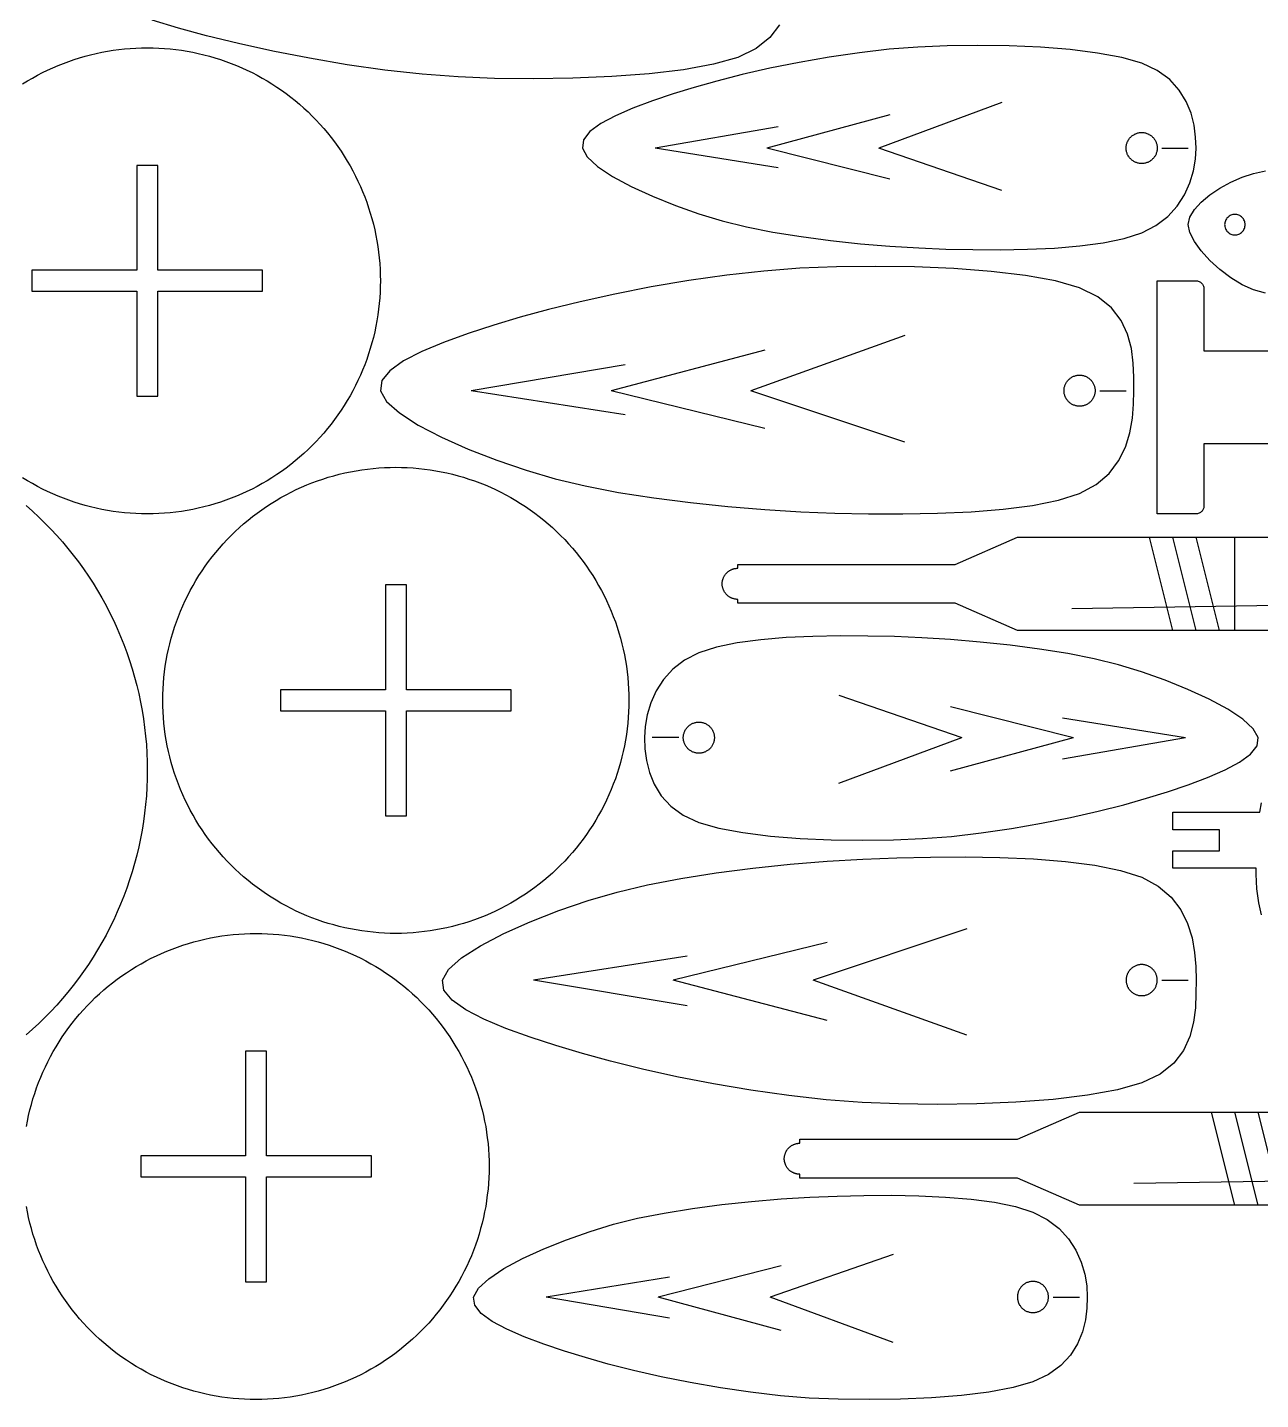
# Model space of a CAD drawing. Header units: millimetres. Extents: x 5 to 580, y 5 to 395.
# Drawn here: x 289.6 to 448.3, y 5 to 181.6 of the extents above; entities that cross this region are included whole.
import ezdxf

# ---------------------------------------------------------------- set-up
doc = ezdxf.new("R2010")
doc.units = ezdxf.units.MM
doc.layers.add('CUT', color=1, linetype='Continuous')
doc.layers.add('ENGRAVE', color=5, linetype='Continuous')

msp = doc.modelspace()

# ---------------------------------------------------------------- linework, layer by layer
at = {"layer": 'CUT'}
for points in [[(386.36, 181.94), (385.12, 180.32), (383.36, 178.9), (381, 177.76), (377.89, 176.87), (374.04, 176.17), (369.62, 175.64), (364.81, 175.28), (359.77, 175.07), (354.68, 175), (349.7, 175.06), (345, 175.24), (340.38, 175.59), (335.58, 176.12), (330.71, 176.82), (325.88, 177.64), (321.18, 178.56), (316.73, 179.54), (312.64, 180.54), (309, 181.54), (305.61, 182.56)], [(288.95, 174.35), (289.58, 174.73), (290.21, 175.1), (290.86, 175.46), (291.51, 175.8), (292.17, 176.12), (292.84, 176.43), (293.52, 176.72), (294.2, 176.99), (294.89, 177.25), (295.59, 177.49), (296.29, 177.71), (297, 177.91), (297.71, 178.1), (298.43, 178.27), (299.15, 178.42), (299.87, 178.56), (300.6, 178.68), (301.33, 178.77), (302.06, 178.86), (302.79, 178.92), (303.53, 178.96), (304.26, 178.99), (305, 179), (305.74, 178.99), (306.47, 178.96), (307.21, 178.92), (307.94, 178.86), (308.67, 178.77), (309.4, 178.68), (310.13, 178.56), (310.85, 178.42), (311.57, 178.27), (312.29, 178.1), (313, 177.91), (313.71, 177.71), (314.41, 177.49), (315.11, 177.25), (315.8, 176.99), (316.48, 176.72), (317.16, 176.43), (317.83, 176.12), (318.49, 175.8), (319.14, 175.46), (319.79, 175.1), (320.42, 174.73), (321.05, 174.35), (321.67, 173.94), (322.27, 173.53), (322.87, 173.1), (323.46, 172.65), (324.03, 172.19), (324.6, 171.72), (325.15, 171.23), (325.69, 170.73), (326.21, 170.21), (326.73, 169.69), (327.23, 169.15), (327.72, 168.6), (328.19, 168.03), (328.65, 167.46), (329.1, 166.87), (329.53, 166.27), (329.94, 165.67), (330.35, 165.05), (330.73, 164.42), (331.1, 163.79), (331.46, 163.14), (331.8, 162.49), (332.12, 161.83), (332.43, 161.16), (332.72, 160.48), (332.99, 159.8), (333.25, 159.11), (333.49, 158.41), (333.71, 157.71), (333.91, 157), (334.1, 156.29), (334.27, 155.57), (334.42, 154.85), (334.56, 154.13), (334.68, 153.4), (334.77, 152.67), (334.86, 151.94), (334.92, 151.21), (334.96, 150.47), (334.99, 149.74), (335, 149), (334.99, 148.26), (334.96, 147.53), (334.92, 146.79), (334.86, 146.06), (334.77, 145.33), (334.68, 144.6), (334.56, 143.87), (334.42, 143.15), (334.27, 142.43), (334.1, 141.71), (333.91, 141), (333.71, 140.29), (333.49, 139.59), (333.25, 138.89), (332.99, 138.2), (332.72, 137.52), (332.43, 136.84), (332.12, 136.17), (331.8, 135.51), (331.46, 134.86), (331.1, 134.21), (330.73, 133.58), (330.35, 132.95), (329.94, 132.33), (329.53, 131.73), (329.1, 131.13), (328.65, 130.54), (328.19, 129.97), (327.72, 129.4), (327.23, 128.85), (326.73, 128.31), (326.21, 127.79), (325.69, 127.27), (325.15, 126.77), (324.6, 126.28), (324.03, 125.81), (323.46, 125.35), (322.87, 124.9), (322.27, 124.47), (321.67, 124.06), (321.05, 123.65), (320.42, 123.27), (319.79, 122.9), (319.14, 122.54), (318.49, 122.2), (317.83, 121.88), (317.16, 121.57), (316.48, 121.28), (315.8, 121.01), (315.11, 120.75), (314.41, 120.51), (313.71, 120.29), (313, 120.09), (312.29, 119.9), (311.57, 119.73), (310.85, 119.58), (310.13, 119.44), (309.4, 119.32), (308.67, 119.23), (307.94, 119.14), (307.21, 119.08), (306.47, 119.04), (305.74, 119.01), (305, 119), (304.26, 119.01), (303.53, 119.04), (302.79, 119.08), (302.06, 119.14), (301.33, 119.23), (300.6, 119.32), (299.87, 119.44), (299.15, 119.58), (298.43, 119.73), (297.71, 119.9), (297, 120.09), (296.29, 120.29), (295.59, 120.51), (294.89, 120.75), (294.2, 121.01), (293.52, 121.28), (292.84, 121.57), (292.17, 121.88), (291.51, 122.2), (290.86, 122.54), (290.21, 122.9), (289.58, 123.27), (288.95, 123.65)], [(448.95, 147.39), (447.4, 147.83), (445.95, 148.49), (444.48, 149.38), (443.07, 150.44), (441.77, 151.61), (440.66, 152.84), (439.78, 154.06), (439.21, 155.2), (439, 156.23), (439.21, 157.18), (439.78, 158.16), (440.66, 159.12), (441.77, 160.05), (443.07, 160.91), (444.48, 161.68), (445.95, 162.33), (447.4, 162.83), (448.95, 163.17)], [(512, 128), (441.02, 128), (441, 128), (441, 127.98), (441, 120), (441, 119.9), (440.98, 119.8), (440.96, 119.71), (440.92, 119.62), (440.88, 119.53), (440.83, 119.44), (440.77, 119.37), (440.71, 119.29), (440.63, 119.23), (440.56, 119.17), (440.47, 119.12), (440.38, 119.08), (440.29, 119.04), (440.2, 119.02), (440.1, 119), (440, 119), (438, 119), (436, 119), (435, 119), (435, 120), (435, 148), (435, 149), (436, 149), (438, 149), (440, 149), (440.1, 149), (440.2, 148.98), (440.29, 148.96), (440.38, 148.92), (440.47, 148.88), (440.56, 148.83), (440.63, 148.77), (440.71, 148.71), (440.77, 148.63), (440.83, 148.56), (440.88, 148.47), (440.92, 148.38), (440.96, 148.29), (440.98, 148.2), (441, 148.1), (441, 148), (441, 140.02), (441, 140), (441.02, 140), (512, 140)], [(289.39, 120.07), (290.22, 119.34), (291.03, 118.59), (291.82, 117.82), (292.59, 117.03), (293.34, 116.22), (294.07, 115.39), (294.79, 114.55), (295.48, 113.69), (296.14, 112.81), (296.79, 111.91), (297.42, 111), (298.02, 110.07), (298.6, 109.13), (299.15, 108.18), (299.69, 107.21), (300.2, 106.23), (300.68, 105.24), (301.14, 104.24), (301.57, 103.22), (301.98, 102.2), (302.37, 101.16), (302.73, 100.12), (303.06, 99.06), (303.37, 98), (303.65, 96.93), (303.91, 95.86), (304.14, 94.78), (304.34, 93.69), (304.51, 92.6), (304.66, 91.51), (304.78, 90.41), (304.88, 89.31), (304.95, 88.21), (304.99, 87.1), (305, 86), (304.99, 84.9), (304.95, 83.79), (304.88, 82.69), (304.78, 81.59), (304.66, 80.49), (304.51, 79.4), (304.34, 78.31), (304.14, 77.22), (303.91, 76.14), (303.65, 75.07), (303.37, 74), (303.06, 72.94), (302.73, 71.88), (302.37, 70.84), (301.98, 69.8), (301.57, 68.78), (301.14, 67.76), (300.68, 66.76), (300.2, 65.77), (299.69, 64.79), (299.15, 63.82), (298.6, 62.87), (298.02, 61.93), (297.42, 61), (296.79, 60.09), (296.14, 59.19), (295.48, 58.31), (294.79, 57.45), (294.07, 56.61), (293.34, 55.78), (292.59, 54.97), (291.82, 54.18), (291.03, 53.41), (290.22, 52.66), (289.39, 51.93)], [(503, 104), (417, 104), (409, 107.5), (381, 107.5), (381, 108), (380.93, 108), (380.87, 108), (380.8, 108.01), (380.74, 108.02), (380.67, 108.03), (380.61, 108.04), (380.55, 108.05), (380.48, 108.07), (380.42, 108.09), (380.36, 108.11), (380.3, 108.13), (380.23, 108.15), (380.17, 108.18), (380.12, 108.21), (380.06, 108.24), (380, 108.27), (379.94, 108.3), (379.89, 108.34), (379.84, 108.37), (379.78, 108.41), (379.73, 108.45), (379.68, 108.5), (379.63, 108.54), (379.59, 108.59), (379.54, 108.63), (379.5, 108.68), (379.45, 108.73), (379.41, 108.78), (379.37, 108.84), (379.34, 108.89), (379.3, 108.94), (379.27, 109), (379.24, 109.06), (379.21, 109.12), (379.18, 109.17), (379.15, 109.23), (379.13, 109.3), (379.11, 109.36), (379.09, 109.42), (379.07, 109.48), (379.05, 109.55), (379.04, 109.61), (379.03, 109.67), (379.02, 109.74), (379.01, 109.8), (379, 109.87), (379, 109.93), (379, 110), (379, 110.07), (379, 110.13), (379.01, 110.2), (379.02, 110.26), (379.03, 110.33), (379.04, 110.39), (379.05, 110.45), (379.07, 110.52), (379.09, 110.58), (379.11, 110.64), (379.13, 110.7), (379.15, 110.77), (379.18, 110.83), (379.21, 110.88), (379.24, 110.94), (379.27, 111), (379.3, 111.06), (379.34, 111.11), (379.37, 111.16), (379.41, 111.22), (379.45, 111.27), (379.5, 111.32), (379.54, 111.37), (379.59, 111.41), (379.63, 111.46), (379.68, 111.5), (379.73, 111.55), (379.78, 111.59), (379.84, 111.63), (379.89, 111.66), (379.94, 111.7), (380, 111.73), (380.06, 111.76), (380.12, 111.79), (380.17, 111.82), (380.23, 111.85), (380.3, 111.87), (380.36, 111.89), (380.42, 111.91), (380.48, 111.93), (380.55, 111.95), (380.61, 111.96), (380.67, 111.97), (380.74, 111.98), (380.8, 111.99), (380.87, 112), (380.93, 112), (381, 112), (381, 112.5), (409, 112.5), (417, 116), (503, 116)], [(448.4, 67.4), (448.06, 68.95), (447.84, 70.72), (447.73, 72.62), (447.73, 73.4), (443, 73.4), (437, 73.4), (437, 75.38), (437, 75.65), (443, 75.65), (443, 78.35), (437, 78.35), (437, 78.62), (437, 80.6), (443, 80.6), (448.21, 80.6), (448.4, 81.8)], [(289.44, 40.13), (289.58, 40.85), (289.73, 41.57), (289.9, 42.29), (290.09, 43), (290.29, 43.71), (290.51, 44.41), (290.75, 45.11), (291.01, 45.8), (291.28, 46.48), (291.57, 47.16), (291.88, 47.83), (292.2, 48.49), (292.54, 49.14), (292.9, 49.79), (293.27, 50.42), (293.65, 51.05), (294.06, 51.67), (294.47, 52.27), (294.9, 52.87), (295.35, 53.46), (295.81, 54.03), (296.28, 54.6), (296.77, 55.15), (297.27, 55.69), (297.79, 56.21), (298.31, 56.73), (298.85, 57.23), (299.4, 57.72), (299.97, 58.19), (300.54, 58.65), (301.13, 59.1), (301.73, 59.53), (302.33, 59.94), (302.95, 60.35), (303.58, 60.73), (304.21, 61.1), (304.86, 61.46), (305.51, 61.8), (306.17, 62.12), (306.84, 62.43), (307.52, 62.72), (308.2, 62.99), (308.89, 63.25), (309.59, 63.49), (310.29, 63.71), (311, 63.91), (311.71, 64.1), (312.43, 64.27), (313.15, 64.42), (313.87, 64.56), (314.6, 64.68), (315.33, 64.77), (316.06, 64.86), (316.79, 64.92), (317.53, 64.96), (318.26, 64.99), (319, 65), (319.74, 64.99), (320.47, 64.96), (321.21, 64.92), (321.94, 64.86), (322.67, 64.77), (323.4, 64.68), (324.13, 64.56), (324.85, 64.42), (325.57, 64.27), (326.29, 64.1), (327, 63.91), (327.71, 63.71), (328.41, 63.49), (329.11, 63.25), (329.8, 62.99), (330.48, 62.72), (331.16, 62.43), (331.83, 62.12), (332.49, 61.8), (333.14, 61.46), (333.79, 61.1), (334.42, 60.73), (335.05, 60.35), (335.67, 59.94), (336.27, 59.53), (336.87, 59.1), (337.46, 58.65), (338.03, 58.19), (338.6, 57.72), (339.15, 57.23), (339.69, 56.73), (340.21, 56.21), (340.73, 55.69), (341.23, 55.15), (341.72, 54.6), (342.19, 54.03), (342.65, 53.46), (343.1, 52.87), (343.53, 52.27), (343.94, 51.67), (344.35, 51.05), (344.73, 50.42), (345.1, 49.79), (345.46, 49.14), (345.8, 48.49), (346.12, 47.83), (346.43, 47.16), (346.72, 46.48), (346.99, 45.8), (347.25, 45.11), (347.49, 44.41), (347.71, 43.71), (347.91, 43), (348.1, 42.29), (348.27, 41.57), (348.42, 40.85), (348.56, 40.13), (348.68, 39.4), (348.77, 38.67), (348.86, 37.94), (348.92, 37.21), (348.96, 36.47), (348.99, 35.74), (349, 35), (348.99, 34.26), (348.96, 33.53), (348.92, 32.79), (348.86, 32.06), (348.77, 31.33), (348.68, 30.6), (348.56, 29.87), (348.42, 29.15), (348.27, 28.43), (348.1, 27.71), (347.91, 27), (347.71, 26.29), (347.49, 25.59), (347.25, 24.89), (346.99, 24.2), (346.72, 23.52), (346.43, 22.84), (346.12, 22.17), (345.8, 21.51), (345.46, 20.86), (345.1, 20.21), (344.73, 19.58), (344.35, 18.95), (343.94, 18.33), (343.53, 17.73), (343.1, 17.13), (342.65, 16.54), (342.19, 15.97), (341.72, 15.4), (341.23, 14.85), (340.73, 14.31), (340.21, 13.79), (339.69, 13.27), (339.15, 12.77), (338.6, 12.28), (338.03, 11.81), (337.46, 11.35), (336.87, 10.9), (336.27, 10.47), (335.67, 10.06), (335.05, 9.65), (334.42, 9.27), (333.79, 8.9), (333.14, 8.54), (332.49, 8.2), (331.83, 7.88), (331.16, 7.57), (330.48, 7.28), (329.8, 7.01), (329.11, 6.75), (328.41, 6.51), (327.71, 6.29), (327, 6.09), (326.29, 5.9), (325.57, 5.73), (324.85, 5.58), (324.13, 5.44), (323.4, 5.32), (322.67, 5.23), (321.94, 5.14), (321.21, 5.08), (320.47, 5.04), (319.74, 5.01), (319, 5), (318.26, 5.01), (317.53, 5.04), (316.79, 5.08), (316.06, 5.14), (315.33, 5.23), (314.6, 5.32), (313.87, 5.44), (313.15, 5.58), (312.43, 5.73), (311.71, 5.9), (311, 6.09), (310.29, 6.29), (309.59, 6.51), (308.89, 6.75), (308.2, 7.01), (307.52, 7.28), (306.84, 7.57), (306.17, 7.88), (305.51, 8.2), (304.86, 8.54), (304.21, 8.9), (303.58, 9.27), (302.95, 9.65), (302.33, 10.06), (301.73, 10.47), (301.13, 10.9), (300.54, 11.35), (299.97, 11.81), (299.4, 12.28), (298.85, 12.77), (298.31, 13.27), (297.79, 13.79), (297.27, 14.31), (296.77, 14.85), (296.28, 15.4), (295.81, 15.97), (295.35, 16.54), (294.9, 17.13), (294.47, 17.73), (294.06, 18.33), (293.65, 18.95), (293.27, 19.58), (292.9, 20.21), (292.54, 20.86), (292.2, 21.51), (291.88, 22.17), (291.57, 22.84), (291.28, 23.52), (291.01, 24.2), (290.75, 24.89), (290.51, 25.59), (290.29, 26.29), (290.09, 27), (289.9, 27.71), (289.73, 28.43), (289.58, 29.15), (289.44, 29.87)], [(511, 30), (425, 30), (417, 33.5), (389, 33.5), (389, 34), (388.93, 34), (388.87, 34), (388.8, 34.01), (388.74, 34.02), (388.67, 34.03), (388.61, 34.04), (388.55, 34.05), (388.48, 34.07), (388.42, 34.09), (388.36, 34.11), (388.3, 34.13), (388.23, 34.15), (388.17, 34.18), (388.12, 34.21), (388.06, 34.24), (388, 34.27), (387.94, 34.3), (387.89, 34.34), (387.84, 34.37), (387.78, 34.41), (387.73, 34.45), (387.68, 34.5), (387.63, 34.54), (387.59, 34.59), (387.54, 34.63), (387.5, 34.68), (387.45, 34.73), (387.41, 34.78), (387.37, 34.84), (387.34, 34.89), (387.3, 34.94), (387.27, 35), (387.24, 35.06), (387.21, 35.12), (387.18, 35.17), (387.15, 35.23), (387.13, 35.3), (387.11, 35.36), (387.09, 35.42), (387.07, 35.48), (387.05, 35.55), (387.04, 35.61), (387.03, 35.67), (387.02, 35.74), (387.01, 35.8), (387, 35.87), (387, 35.93), (387, 36), (387, 36.07), (387, 36.13), (387.01, 36.2), (387.02, 36.26), (387.03, 36.33), (387.04, 36.39), (387.05, 36.45), (387.07, 36.52), (387.09, 36.58), (387.11, 36.64), (387.13, 36.7), (387.15, 36.77), (387.18, 36.83), (387.21, 36.88), (387.24, 36.94), (387.27, 37), (387.3, 37.06), (387.34, 37.11), (387.37, 37.16), (387.41, 37.22), (387.45, 37.27), (387.5, 37.32), (387.54, 37.37), (387.59, 37.41), (387.63, 37.46), (387.68, 37.5), (387.73, 37.55), (387.78, 37.59), (387.84, 37.63), (387.89, 37.66), (387.94, 37.7), (388, 37.73), (388.06, 37.76), (388.12, 37.79), (388.17, 37.82), (388.23, 37.85), (388.3, 37.87), (388.36, 37.89), (388.42, 37.91), (388.48, 37.93), (388.55, 37.95), (388.61, 37.96), (388.67, 37.97), (388.74, 37.98), (388.8, 37.99), (388.87, 38), (388.93, 38), (389, 38), (389, 38.5), (417, 38.5), (425, 42), (511, 42)]]:
    msp.add_lwpolyline(points, dxfattribs=at)
for points in [[(411.25, 153.02), (414.78, 153), (418.31, 153.06), (421.76, 153.22), (425.04, 153.49), (428.06, 153.89), (430.75, 154.45), (433, 155.17), (434.84, 156.11), (436.36, 157.28), (437.57, 158.62), (438.51, 160.08), (439.2, 161.61), (439.66, 163.15), (439.92, 164.66), (440, 166.09), (439.94, 167.51), (439.75, 169.03), (439.36, 170.57), (438.74, 172.1), (437.84, 173.56), (436.61, 174.9), (435.01, 176.07), (433, 177.01), (430.44, 177.74), (427.33, 178.32), (423.8, 178.76), (419.96, 179.06), (415.96, 179.23), (411.91, 179.29), (407.95, 179.24), (404.2, 179.09), (400.5, 178.81), (396.66, 178.36), (392.77, 177.79), (388.9, 177.11), (385.15, 176.35), (381.59, 175.54), (378.31, 174.71), (375.4, 173.89), (372.69, 173.05), (370.03, 172.16), (367.52, 171.22), (365.27, 170.25), (363.39, 169.24), (361.98, 168.21), (361.15, 167.16), (361, 166.09), (361.63, 164.95), (362.97, 163.72), (364.9, 162.44), (367.3, 161.15), (370.04, 159.89), (372.98, 158.7), (376.01, 157.64), (379, 156.73), (382.11, 155.96), (385.52, 155.28), (389.17, 154.69), (392.95, 154.19), (396.79, 153.78), (400.6, 153.46), (404.3, 153.23), (407.8, 153.09)], [(431, 166.19), (431.01, 166.29), (431.02, 166.38), (431.04, 166.48), (431.06, 166.58), (431.09, 166.67), (431.12, 166.76), (431.15, 166.85), (431.19, 166.94), (431.24, 167.03), (431.28, 167.12), (431.34, 167.2), (431.39, 167.28), (431.45, 167.36), (431.52, 167.43), (431.59, 167.5), (431.66, 167.57), (431.73, 167.64), (431.81, 167.7), (431.89, 167.75), (431.97, 167.8), (432.06, 167.85), (432.14, 167.9), (432.23, 167.94), (432.33, 167.97), (432.42, 168), (432.51, 168.03), (432.61, 168.05), (432.71, 168.07), (432.8, 168.08), (432.9, 168.09), (433, 168.09), (433.1, 168.09), (433.2, 168.08), (433.29, 168.07), (433.39, 168.05), (433.49, 168.03), (433.58, 168), (433.67, 167.97), (433.77, 167.94), (433.86, 167.9), (433.94, 167.85), (434.03, 167.8), (434.11, 167.75), (434.19, 167.7), (434.27, 167.64), (434.34, 167.57), (434.41, 167.5), (434.48, 167.43), (434.55, 167.36), (434.61, 167.28), (434.66, 167.2), (434.72, 167.12), (434.76, 167.03), (434.81, 166.94), (434.85, 166.85), (434.88, 166.76), (434.91, 166.67), (434.94, 166.58), (434.96, 166.48), (434.98, 166.38), (434.99, 166.29), (435, 166.19), (435, 166.09), (435, 165.99), (434.99, 165.89), (434.98, 165.8), (434.96, 165.7), (434.94, 165.6), (434.91, 165.51), (434.88, 165.42), (434.85, 165.32), (434.81, 165.23), (434.76, 165.15), (434.72, 165.06), (434.66, 164.98), (434.61, 164.9), (434.55, 164.82), (434.48, 164.75), (434.41, 164.68), (434.34, 164.61), (434.27, 164.54), (434.19, 164.48), (434.11, 164.43), (434.03, 164.37), (433.94, 164.33), (433.86, 164.28), (433.77, 164.24), (433.67, 164.21), (433.58, 164.18), (433.49, 164.15), (433.39, 164.13), (433.29, 164.11), (433.2, 164.1), (433.1, 164.09), (433, 164.09), (432.9, 164.09), (432.8, 164.1), (432.71, 164.11), (432.61, 164.13), (432.51, 164.15), (432.42, 164.18), (432.33, 164.21), (432.23, 164.24), (432.14, 164.28), (432.06, 164.33), (431.97, 164.37), (431.89, 164.43), (431.81, 164.48), (431.73, 164.54), (431.66, 164.61), (431.59, 164.68), (431.52, 164.75), (431.45, 164.82), (431.39, 164.9), (431.34, 164.98), (431.28, 165.06), (431.24, 165.15), (431.19, 165.23), (431.15, 165.32), (431.12, 165.42), (431.09, 165.51), (431.06, 165.6), (431.04, 165.7), (431.02, 165.8), (431.01, 165.89), (431, 165.99), (431, 166.09)], [(306.35, 150.35), (306.35, 163.85), (303.65, 163.85), (303.65, 150.35), (290.15, 150.35), (290.15, 147.65), (303.65, 147.65), (303.65, 134.15), (306.35, 134.15), (306.35, 147.65), (319.85, 147.65), (319.85, 150.35)], [(446.22, 156.73), (446.16, 156.85), (446.1, 156.96), (446.02, 157.06), (445.93, 157.16), (445.84, 157.25), (445.73, 157.32), (445.62, 157.39), (445.51, 157.45), (445.38, 157.49), (445.26, 157.52), (445.13, 157.54), (445, 157.55), (444.87, 157.54), (444.74, 157.52), (444.62, 157.49), (444.49, 157.45), (444.38, 157.39), (444.27, 157.32), (444.16, 157.25), (444.07, 157.16), (443.98, 157.06), (443.9, 156.96), (443.84, 156.85), (443.78, 156.73), (443.74, 156.61), (443.71, 156.48), (443.69, 156.36), (443.68, 156.23), (443.69, 156.1), (443.71, 155.97), (443.74, 155.84), (443.78, 155.72), (443.84, 155.6), (443.9, 155.49), (443.98, 155.39), (444.07, 155.29), (444.16, 155.21), (444.27, 155.13), (444.38, 155.06), (444.49, 155.01), (444.62, 154.96), (444.74, 154.93), (444.87, 154.91), (445, 154.91), (445.13, 154.91), (445.26, 154.93), (445.38, 154.96), (445.51, 155.01), (445.62, 155.06), (445.73, 155.13), (445.84, 155.21), (445.93, 155.29), (446.02, 155.39), (446.1, 155.49), (446.16, 155.6), (446.22, 155.72), (446.26, 155.84), (446.29, 155.97), (446.31, 156.1), (446.32, 156.23), (446.31, 156.36), (446.29, 156.48), (446.26, 156.61)], [(397.82, 119.02), (402.27, 119), (406.72, 119.08), (411.06, 119.27), (415.18, 119.59), (418.95, 120.08), (422.27, 120.75), (425, 121.63), (427.14, 122.77), (428.8, 124.18), (430.03, 125.81), (430.91, 127.57), (431.48, 129.43), (431.81, 131.3), (431.96, 133.13), (432, 134.86), (431.99, 136.59), (431.91, 138.42), (431.67, 140.29), (431.19, 142.14), (430.36, 143.91), (429.12, 145.53), (427.36, 146.95), (425, 148.09), (421.89, 148.98), (418.04, 149.68), (413.62, 150.21), (408.81, 150.57), (403.77, 150.78), (398.68, 150.85), (393.7, 150.79), (389, 150.61), (384.38, 150.26), (379.58, 149.73), (374.71, 149.03), (369.88, 148.21), (365.18, 147.29), (360.73, 146.31), (356.64, 145.31), (353, 144.31), (349.61, 143.29), (346.29, 142.21), (343.15, 141.08), (340.34, 139.9), (337.99, 138.68), (336.23, 137.43), (335.19, 136.15), (335, 134.86), (335.78, 133.48), (337.46, 131.99), (339.88, 130.44), (342.88, 128.87), (346.29, 127.35), (349.98, 125.91), (353.76, 124.62), (357.5, 123.52), (361.38, 122.59), (365.66, 121.77), (370.21, 121.05), (374.94, 120.45), (379.74, 119.95), (384.5, 119.56), (389.12, 119.28), (393.5, 119.11)], [(423, 134.96), (423.01, 135.05), (423.02, 135.15), (423.04, 135.25), (423.06, 135.34), (423.09, 135.44), (423.12, 135.53), (423.15, 135.62), (423.19, 135.71), (423.24, 135.8), (423.28, 135.89), (423.34, 135.97), (423.39, 136.05), (423.45, 136.13), (423.52, 136.2), (423.59, 136.27), (423.66, 136.34), (423.73, 136.4), (423.81, 136.46), (423.89, 136.52), (423.97, 136.57), (424.06, 136.62), (424.14, 136.67), (424.23, 136.71), (424.33, 136.74), (424.42, 136.77), (424.51, 136.8), (424.61, 136.82), (424.71, 136.84), (424.8, 136.85), (424.9, 136.86), (425, 136.86), (425.1, 136.86), (425.2, 136.85), (425.29, 136.84), (425.39, 136.82), (425.49, 136.8), (425.58, 136.77), (425.67, 136.74), (425.77, 136.71), (425.86, 136.67), (425.94, 136.62), (426.03, 136.57), (426.11, 136.52), (426.19, 136.46), (426.27, 136.4), (426.34, 136.34), (426.41, 136.27), (426.48, 136.2), (426.55, 136.13), (426.61, 136.05), (426.66, 135.97), (426.72, 135.89), (426.76, 135.8), (426.81, 135.71), (426.85, 135.62), (426.88, 135.53), (426.91, 135.44), (426.94, 135.34), (426.96, 135.25), (426.98, 135.15), (426.99, 135.05), (427, 134.96), (427, 134.86), (427, 134.76), (426.99, 134.66), (426.98, 134.56), (426.96, 134.47), (426.94, 134.37), (426.91, 134.28), (426.88, 134.18), (426.85, 134.09), (426.81, 134), (426.76, 133.92), (426.72, 133.83), (426.66, 133.75), (426.61, 133.67), (426.55, 133.59), (426.48, 133.52), (426.41, 133.44), (426.34, 133.38), (426.27, 133.31), (426.19, 133.25), (426.11, 133.2), (426.03, 133.14), (425.94, 133.09), (425.86, 133.05), (425.77, 133.01), (425.67, 132.98), (425.58, 132.94), (425.49, 132.92), (425.39, 132.9), (425.29, 132.88), (425.2, 132.87), (425.1, 132.86), (425, 132.86), (424.9, 132.86), (424.8, 132.87), (424.71, 132.88), (424.61, 132.9), (424.51, 132.92), (424.42, 132.94), (424.33, 132.98), (424.23, 133.01), (424.14, 133.05), (424.06, 133.09), (423.97, 133.14), (423.89, 133.2), (423.81, 133.25), (423.73, 133.31), (423.66, 133.38), (423.59, 133.44), (423.52, 133.52), (423.45, 133.59), (423.39, 133.67), (423.34, 133.75), (423.28, 133.83), (423.24, 133.92), (423.19, 134), (423.15, 134.09), (423.12, 134.18), (423.09, 134.28), (423.06, 134.37), (423.04, 134.47), (423.02, 134.56), (423.01, 134.66), (423, 134.76), (423, 134.86)], [(366.99, 94.26), (366.96, 93.53), (366.92, 92.79), (366.86, 92.06), (366.77, 91.33), (366.68, 90.6), (366.56, 89.87), (366.42, 89.15), (366.27, 88.43), (366.1, 87.71), (365.91, 87), (365.71, 86.29), (365.49, 85.59), (365.25, 84.89), (364.99, 84.2), (364.72, 83.52), (364.43, 82.84), (364.12, 82.17), (363.8, 81.51), (363.46, 80.86), (363.1, 80.21), (362.73, 79.58), (362.35, 78.95), (361.94, 78.33), (361.53, 77.73), (361.1, 77.13), (360.65, 76.54), (360.19, 75.97), (359.72, 75.4), (359.23, 74.85), (358.73, 74.31), (358.21, 73.79), (357.69, 73.27), (357.15, 72.77), (356.6, 72.28), (356.03, 71.81), (355.46, 71.35), (354.87, 70.9), (354.27, 70.47), (353.67, 70.06), (353.05, 69.65), (352.42, 69.27), (351.79, 68.9), (351.14, 68.54), (350.49, 68.2), (349.83, 67.88), (349.16, 67.57), (348.48, 67.28), (347.8, 67.01), (347.11, 66.75), (346.41, 66.51), (345.71, 66.29), (345, 66.09), (344.29, 65.9), (343.57, 65.73), (342.85, 65.58), (342.13, 65.44), (341.4, 65.32), (340.67, 65.23), (339.94, 65.14), (339.21, 65.08), (338.47, 65.04), (337.74, 65.01), (337, 65), (336.26, 65.01), (335.53, 65.04), (334.79, 65.08), (334.06, 65.14), (333.33, 65.23), (332.6, 65.32), (331.87, 65.44), (331.15, 65.58), (330.43, 65.73), (329.71, 65.9), (329, 66.09), (328.29, 66.29), (327.59, 66.51), (326.89, 66.75), (326.2, 67.01), (325.52, 67.28), (324.84, 67.57), (324.17, 67.88), (323.51, 68.2), (322.86, 68.54), (322.21, 68.9), (321.58, 69.27), (320.95, 69.65), (320.33, 70.06), (319.73, 70.47), (319.13, 70.9), (318.54, 71.35), (317.97, 71.81), (317.4, 72.28), (316.85, 72.77), (316.31, 73.27), (315.79, 73.79), (315.27, 74.31), (314.77, 74.85), (314.28, 75.4), (313.81, 75.97), (313.35, 76.54), (312.9, 77.13), (312.47, 77.73), (312.06, 78.33), (311.65, 78.95), (311.27, 79.58), (310.9, 80.21), (310.54, 80.86), (310.2, 81.51), (309.88, 82.17), (309.57, 82.84), (309.28, 83.52), (309.01, 84.2), (308.75, 84.89), (308.51, 85.59), (308.29, 86.29), (308.09, 87), (307.9, 87.71), (307.73, 88.43), (307.58, 89.15), (307.44, 89.87), (307.32, 90.6), (307.23, 91.33), (307.14, 92.06), (307.08, 92.79), (307.04, 93.53), (307.01, 94.26), (307, 95), (307.01, 95.74), (307.04, 96.47), (307.08, 97.21), (307.14, 97.94), (307.23, 98.67), (307.32, 99.4), (307.44, 100.13), (307.58, 100.85), (307.73, 101.57), (307.9, 102.29), (308.09, 103), (308.29, 103.71), (308.51, 104.41), (308.75, 105.11), (309.01, 105.8), (309.28, 106.48), (309.57, 107.16), (309.88, 107.83), (310.2, 108.49), (310.54, 109.14), (310.9, 109.79), (311.27, 110.42), (311.65, 111.05), (312.06, 111.67), (312.47, 112.27), (312.9, 112.87), (313.35, 113.46), (313.81, 114.03), (314.28, 114.6), (314.77, 115.15), (315.27, 115.69), (315.79, 116.21), (316.31, 116.73), (316.85, 117.23), (317.4, 117.72), (317.97, 118.19), (318.54, 118.65), (319.13, 119.1), (319.73, 119.53), (320.33, 119.94), (320.95, 120.35), (321.58, 120.73), (322.21, 121.1), (322.86, 121.46), (323.51, 121.8), (324.17, 122.12), (324.84, 122.43), (325.52, 122.72), (326.2, 122.99), (326.89, 123.25), (327.59, 123.49), (328.29, 123.71), (329, 123.91), (329.71, 124.1), (330.43, 124.27), (331.15, 124.42), (331.87, 124.56), (332.6, 124.68), (333.33, 124.77), (334.06, 124.86), (334.79, 124.92), (335.53, 124.96), (336.26, 124.99), (337, 125), (337.74, 124.99), (338.47, 124.96), (339.21, 124.92), (339.94, 124.86), (340.67, 124.77), (341.4, 124.68), (342.13, 124.56), (342.85, 124.42), (343.57, 124.27), (344.29, 124.1), (345, 123.91), (345.71, 123.71), (346.41, 123.49), (347.11, 123.25), (347.8, 122.99), (348.48, 122.72), (349.16, 122.43), (349.83, 122.12), (350.49, 121.8), (351.14, 121.46), (351.79, 121.1), (352.42, 120.73), (353.05, 120.35), (353.67, 119.94), (354.27, 119.53), (354.87, 119.1), (355.46, 118.65), (356.03, 118.19), (356.6, 117.72), (357.15, 117.23), (357.69, 116.73), (358.21, 116.21), (358.73, 115.69), (359.23, 115.15), (359.72, 114.6), (360.19, 114.03), (360.65, 113.46), (361.1, 112.87), (361.53, 112.27), (361.94, 111.67), (362.35, 111.05), (362.73, 110.42), (363.1, 109.79), (363.46, 109.14), (363.8, 108.49), (364.12, 107.83), (364.43, 107.16), (364.72, 106.48), (364.99, 105.8), (365.25, 105.11), (365.49, 104.41), (365.71, 103.71), (365.91, 103), (366.1, 102.29), (366.27, 101.57), (366.42, 100.85), (366.56, 100.13), (366.68, 99.4), (366.77, 98.67), (366.86, 97.94), (366.92, 97.21), (366.96, 96.47), (366.99, 95.74), (367, 95)], [(338.35, 96.35), (338.35, 109.85), (335.65, 109.85), (335.65, 96.35), (322.15, 96.35), (322.15, 93.65), (335.65, 93.65), (335.65, 80.15), (338.35, 80.15), (338.35, 93.65), (351.85, 93.65), (351.85, 96.35)], [(397.75, 103.27), (394.22, 103.29), (390.69, 103.23), (387.24, 103.07), (383.96, 102.8), (380.94, 102.39), (378.25, 101.84), (376, 101.12), (374.16, 100.18), (372.64, 99.01), (371.43, 97.67), (370.49, 96.21), (369.8, 94.68), (369.34, 93.14), (369.08, 91.62), (369, 90.2), (369.06, 88.77), (369.25, 87.26), (369.64, 85.72), (370.26, 84.19), (371.16, 82.73), (372.39, 81.39), (373.99, 80.22), (376, 79.28), (378.56, 78.55), (381.67, 77.97), (385.2, 77.53), (389.04, 77.23), (393.04, 77.06), (397.09, 77), (401.05, 77.05), (404.8, 77.2), (408.5, 77.48), (412.34, 77.93), (416.23, 78.5), (420.1, 79.18), (423.85, 79.94), (427.41, 80.75), (430.69, 81.57), (433.6, 82.4), (436.31, 83.24), (438.97, 84.13), (441.48, 85.07), (443.73, 86.04), (445.61, 87.05), (447.02, 88.08), (447.85, 89.13), (448, 90.2), (447.37, 91.33), (446.03, 92.56), (444.1, 93.85), (441.7, 95.14), (438.96, 96.4), (436.02, 97.58), (432.99, 98.65), (430, 99.56), (426.89, 100.33), (423.48, 101.01), (419.83, 101.59), (416.05, 102.09), (412.21, 102.5), (408.4, 102.83), (404.7, 103.06), (401.2, 103.2)], [(378, 90.1), (377.99, 90), (377.98, 89.91), (377.96, 89.81), (377.94, 89.71), (377.91, 89.62), (377.88, 89.53), (377.85, 89.43), (377.81, 89.34), (377.76, 89.26), (377.72, 89.17), (377.66, 89.09), (377.61, 89.01), (377.55, 88.93), (377.48, 88.86), (377.41, 88.78), (377.34, 88.72), (377.27, 88.65), (377.19, 88.59), (377.11, 88.54), (377.03, 88.48), (376.94, 88.44), (376.86, 88.39), (376.77, 88.35), (376.67, 88.32), (376.58, 88.29), (376.49, 88.26), (376.39, 88.24), (376.29, 88.22), (376.2, 88.21), (376.1, 88.2), (376, 88.2), (375.9, 88.2), (375.8, 88.21), (375.71, 88.22), (375.61, 88.24), (375.51, 88.26), (375.42, 88.29), (375.33, 88.32), (375.23, 88.35), (375.14, 88.39), (375.06, 88.44), (374.97, 88.48), (374.89, 88.54), (374.81, 88.59), (374.73, 88.65), (374.66, 88.72), (374.59, 88.78), (374.52, 88.86), (374.45, 88.93), (374.39, 89.01), (374.34, 89.09), (374.28, 89.17), (374.24, 89.26), (374.19, 89.34), (374.15, 89.43), (374.12, 89.53), (374.09, 89.62), (374.06, 89.71), (374.04, 89.81), (374.02, 89.91), (374.01, 90), (374, 90.1), (374, 90.2), (374, 90.3), (374.01, 90.4), (374.02, 90.49), (374.04, 90.59), (374.06, 90.69), (374.09, 90.78), (374.12, 90.87), (374.15, 90.96), (374.19, 91.05), (374.24, 91.14), (374.28, 91.23), (374.34, 91.31), (374.39, 91.39), (374.45, 91.47), (374.52, 91.54), (374.59, 91.61), (374.66, 91.68), (374.73, 91.75), (374.81, 91.81), (374.89, 91.86), (374.97, 91.91), (375.06, 91.96), (375.14, 92.01), (375.23, 92.05), (375.33, 92.08), (375.42, 92.11), (375.51, 92.14), (375.61, 92.16), (375.71, 92.18), (375.8, 92.19), (375.9, 92.2), (376, 92.2), (376.1, 92.2), (376.2, 92.19), (376.29, 92.18), (376.39, 92.16), (376.49, 92.14), (376.58, 92.11), (376.67, 92.08), (376.77, 92.05), (376.86, 92.01), (376.94, 91.96), (377.03, 91.91), (377.11, 91.86), (377.19, 91.81), (377.27, 91.75), (377.34, 91.68), (377.41, 91.61), (377.48, 91.54), (377.55, 91.47), (377.61, 91.39), (377.66, 91.31), (377.72, 91.23), (377.76, 91.14), (377.81, 91.05), (377.85, 90.96), (377.88, 90.87), (377.91, 90.78), (377.94, 90.69), (377.96, 90.59), (377.98, 90.49), (377.99, 90.4), (378, 90.3), (378, 90.2)], [(405.82, 74.83), (410.27, 74.85), (414.72, 74.77), (419.06, 74.58), (423.18, 74.26), (426.95, 73.77), (430.27, 73.1), (433, 72.22), (435.14, 71.08), (436.8, 69.67), (438.03, 68.04), (438.91, 66.28), (439.48, 64.42), (439.81, 62.55), (439.96, 60.72), (440, 58.99), (439.99, 57.26), (439.91, 55.43), (439.67, 53.56), (439.19, 51.71), (438.36, 49.94), (437.12, 48.32), (435.36, 46.9), (433, 45.76), (429.89, 44.87), (426.04, 44.17), (421.62, 43.64), (416.81, 43.28), (411.77, 43.07), (406.68, 43), (401.7, 43.06), (397, 43.24), (392.38, 43.59), (387.58, 44.12), (382.71, 44.82), (377.88, 45.64), (373.18, 46.56), (368.73, 47.54), (364.64, 48.54), (361, 49.54), (357.61, 50.56), (354.29, 51.64), (351.15, 52.77), (348.34, 53.95), (345.99, 55.17), (344.23, 56.42), (343.19, 57.7), (343, 58.99), (343.78, 60.37), (345.46, 61.86), (347.88, 63.41), (350.88, 64.98), (354.29, 66.5), (357.98, 67.94), (361.76, 69.23), (365.5, 70.33), (369.38, 71.26), (373.66, 72.08), (378.21, 72.8), (382.94, 73.4), (387.74, 73.9), (392.5, 74.29), (397.12, 74.57), (401.5, 74.74)], [(431, 58.89), (431.01, 58.8), (431.02, 58.7), (431.04, 58.6), (431.06, 58.51), (431.09, 58.41), (431.12, 58.32), (431.15, 58.23), (431.19, 58.14), (431.24, 58.05), (431.28, 57.96), (431.34, 57.88), (431.39, 57.8), (431.45, 57.72), (431.52, 57.65), (431.59, 57.58), (431.66, 57.51), (431.73, 57.45), (431.81, 57.38), (431.89, 57.33), (431.97, 57.28), (432.06, 57.23), (432.14, 57.18), (432.23, 57.14), (432.33, 57.11), (432.42, 57.08), (432.51, 57.05), (432.61, 57.03), (432.71, 57.01), (432.8, 57), (432.9, 56.99), (433, 56.99), (433.1, 56.99), (433.2, 57), (433.29, 57.01), (433.39, 57.03), (433.49, 57.05), (433.58, 57.08), (433.67, 57.11), (433.77, 57.14), (433.86, 57.18), (433.94, 57.23), (434.03, 57.28), (434.11, 57.33), (434.19, 57.38), (434.27, 57.45), (434.34, 57.51), (434.41, 57.58), (434.48, 57.65), (434.55, 57.72), (434.61, 57.8), (434.66, 57.88), (434.72, 57.96), (434.76, 58.05), (434.81, 58.14), (434.85, 58.23), (434.88, 58.32), (434.91, 58.41), (434.94, 58.51), (434.96, 58.6), (434.98, 58.7), (434.99, 58.8), (435, 58.89), (435, 58.99), (435, 59.09), (434.99, 59.19), (434.98, 59.28), (434.96, 59.38), (434.94, 59.48), (434.91, 59.57), (434.88, 59.66), (434.85, 59.76), (434.81, 59.85), (434.76, 59.93), (434.72, 60.02), (434.66, 60.1), (434.61, 60.18), (434.55, 60.26), (434.48, 60.33), (434.41, 60.41), (434.34, 60.47), (434.27, 60.54), (434.19, 60.6), (434.11, 60.65), (434.03, 60.71), (433.94, 60.76), (433.86, 60.8), (433.77, 60.84), (433.67, 60.87), (433.58, 60.91), (433.49, 60.93), (433.39, 60.95), (433.29, 60.97), (433.2, 60.98), (433.1, 60.99), (433, 60.99), (432.9, 60.99), (432.8, 60.98), (432.71, 60.97), (432.61, 60.95), (432.51, 60.93), (432.42, 60.91), (432.33, 60.87), (432.23, 60.84), (432.14, 60.8), (432.06, 60.76), (431.97, 60.71), (431.89, 60.65), (431.81, 60.6), (431.73, 60.54), (431.66, 60.47), (431.59, 60.41), (431.52, 60.33), (431.45, 60.26), (431.39, 60.18), (431.34, 60.1), (431.28, 60.02), (431.24, 59.93), (431.19, 59.85), (431.15, 59.76), (431.12, 59.66), (431.09, 59.57), (431.06, 59.48), (431.04, 59.38), (431.02, 59.28), (431.01, 59.19), (431, 59.09), (431, 58.99)], [(320.35, 36.35), (320.35, 49.85), (317.65, 49.85), (317.65, 36.35), (304.15, 36.35), (304.15, 33.65), (317.65, 33.65), (317.65, 20.15), (320.35, 20.15), (320.35, 33.65), (333.85, 33.65), (333.85, 36.35)], [(397.25, 31.27), (400.78, 31.29), (404.31, 31.23), (407.76, 31.07), (411.04, 30.8), (414.06, 30.39), (416.75, 29.84), (419, 29.12), (420.84, 28.18), (422.36, 27.01), (423.57, 25.67), (424.51, 24.21), (425.2, 22.68), (425.66, 21.14), (425.92, 19.62), (426, 18.2), (425.94, 16.77), (425.75, 15.26), (425.36, 13.72), (424.74, 12.19), (423.84, 10.73), (422.61, 9.39), (421.01, 8.22), (419, 7.28), (416.44, 6.55), (413.33, 5.97), (409.8, 5.53), (405.96, 5.23), (401.96, 5.06), (397.91, 5), (393.95, 5.05), (390.2, 5.2), (386.5, 5.48), (382.66, 5.93), (378.77, 6.5), (374.9, 7.18), (371.15, 7.94), (367.59, 8.75), (364.31, 9.57), (361.4, 10.4), (358.69, 11.24), (356.03, 12.13), (353.52, 13.07), (351.27, 14.04), (349.39, 15.05), (347.98, 16.08), (347.15, 17.13), (347, 18.2), (347.63, 19.33), (348.97, 20.56), (350.9, 21.85), (353.3, 23.14), (356.04, 24.4), (358.98, 25.58), (362.01, 26.65), (365, 27.56), (368.11, 28.33), (371.52, 29.01), (375.17, 29.59), (378.95, 30.09), (382.79, 30.5), (386.6, 30.83), (390.3, 31.06), (393.8, 31.2)], [(417, 18.1), (417.01, 18), (417.02, 17.91), (417.04, 17.81), (417.06, 17.71), (417.09, 17.62), (417.12, 17.53), (417.15, 17.43), (417.19, 17.34), (417.24, 17.26), (417.28, 17.17), (417.34, 17.09), (417.39, 17.01), (417.45, 16.93), (417.52, 16.86), (417.59, 16.78), (417.66, 16.72), (417.73, 16.65), (417.81, 16.59), (417.89, 16.54), (417.97, 16.48), (418.06, 16.44), (418.14, 16.39), (418.23, 16.35), (418.33, 16.32), (418.42, 16.29), (418.51, 16.26), (418.61, 16.24), (418.71, 16.22), (418.8, 16.21), (418.9, 16.2), (419, 16.2), (419.1, 16.2), (419.2, 16.21), (419.29, 16.22), (419.39, 16.24), (419.49, 16.26), (419.58, 16.29), (419.67, 16.32), (419.77, 16.35), (419.86, 16.39), (419.94, 16.44), (420.03, 16.48), (420.11, 16.54), (420.19, 16.59), (420.27, 16.65), (420.34, 16.72), (420.41, 16.78), (420.48, 16.86), (420.55, 16.93), (420.61, 17.01), (420.66, 17.09), (420.72, 17.17), (420.76, 17.26), (420.81, 17.34), (420.85, 17.43), (420.88, 17.53), (420.91, 17.62), (420.94, 17.71), (420.96, 17.81), (420.98, 17.91), (420.99, 18), (421, 18.1), (421, 18.2), (421, 18.3), (420.99, 18.4), (420.98, 18.49), (420.96, 18.59), (420.94, 18.69), (420.91, 18.78), (420.88, 18.87), (420.85, 18.96), (420.81, 19.05), (420.76, 19.14), (420.72, 19.23), (420.66, 19.31), (420.61, 19.39), (420.55, 19.47), (420.48, 19.54), (420.41, 19.61), (420.34, 19.68), (420.27, 19.75), (420.19, 19.81), (420.11, 19.86), (420.03, 19.91), (419.94, 19.96), (419.86, 20.01), (419.77, 20.05), (419.67, 20.08), (419.58, 20.11), (419.49, 20.14), (419.39, 20.16), (419.29, 20.18), (419.2, 20.19), (419.1, 20.2), (419, 20.2), (418.9, 20.2), (418.8, 20.19), (418.71, 20.18), (418.61, 20.16), (418.51, 20.14), (418.42, 20.11), (418.33, 20.08), (418.23, 20.05), (418.14, 20.01), (418.06, 19.96), (417.97, 19.91), (417.89, 19.86), (417.81, 19.81), (417.73, 19.75), (417.66, 19.68), (417.59, 19.61), (417.52, 19.54), (417.45, 19.47), (417.39, 19.39), (417.34, 19.31), (417.28, 19.23), (417.24, 19.14), (417.19, 19.05), (417.15, 18.96), (417.12, 18.87), (417.09, 18.78), (417.06, 18.69), (417.04, 18.59), (417.02, 18.49), (417.01, 18.4), (417, 18.3), (417, 18.2)]]:
    msp.add_lwpolyline(points, close=True, dxfattribs=at)
at = {"layer": 'ENGRAVE'}
for points in [[(415, 171.94), (399.16, 166.09)], [(400.6, 170.38), (384.76, 166.09)], [(386.2, 168.82), (370.36, 166.09)], [(386.2, 163.54), (370.36, 166.09)], [(400.6, 162.09), (384.76, 166.09)], [(415, 160.63), (399.16, 166.09)], [(435.6, 166.09), (439, 166.09)], [(402.5, 141.95), (382.7, 134.86)], [(384.5, 140.06), (364.7, 134.86)], [(366.5, 138.17), (346.7, 134.86)], [(366.5, 131.77), (346.7, 134.86)], [(384.5, 130.01), (364.7, 134.86)], [(402.5, 128.24), (382.7, 134.86)], [(427.6, 134.86), (431, 134.86)], [(437, 104), (434, 116)], [(440, 104), (437, 116)], [(443, 104), (440, 116)], [(445, 104), (445, 116)], [(499, 107), (469, 107.5), (424, 106.8)], [(394, 95.66), (409.84, 90.2)], [(408.4, 94.2), (424.24, 90.2)], [(422.8, 92.75), (438.64, 90.2)], [(373.4, 90.2), (370, 90.2)], [(394, 84.35), (409.84, 90.2)], [(408.4, 85.91), (424.24, 90.2)], [(422.8, 87.47), (438.64, 90.2)], [(410.5, 65.61), (390.7, 58.99)], [(392.5, 63.84), (372.7, 58.99)], [(374.5, 62.08), (354.7, 58.99)], [(374.5, 55.68), (354.7, 58.99)], [(392.5, 53.79), (372.7, 58.99)], [(410.5, 51.9), (390.7, 58.99)], [(435.6, 58.99), (439, 58.99)], [(445, 30), (442, 42)], [(448, 30), (445, 42)], [(451, 30), (448, 42)], [(507, 33), (477, 33.5), (432, 32.8)], [(401, 23.66), (385.16, 18.2)], [(386.6, 22.2), (370.76, 18.2)], [(372.2, 20.75), (356.36, 18.2)], [(372.2, 15.47), (356.36, 18.2)], [(386.6, 13.91), (370.76, 18.2)], [(401, 12.35), (385.16, 18.2)], [(421.6, 18.2), (425, 18.2)]]:
    msp.add_lwpolyline(points, dxfattribs=at)

doc.saveas('drawing.dxf')
